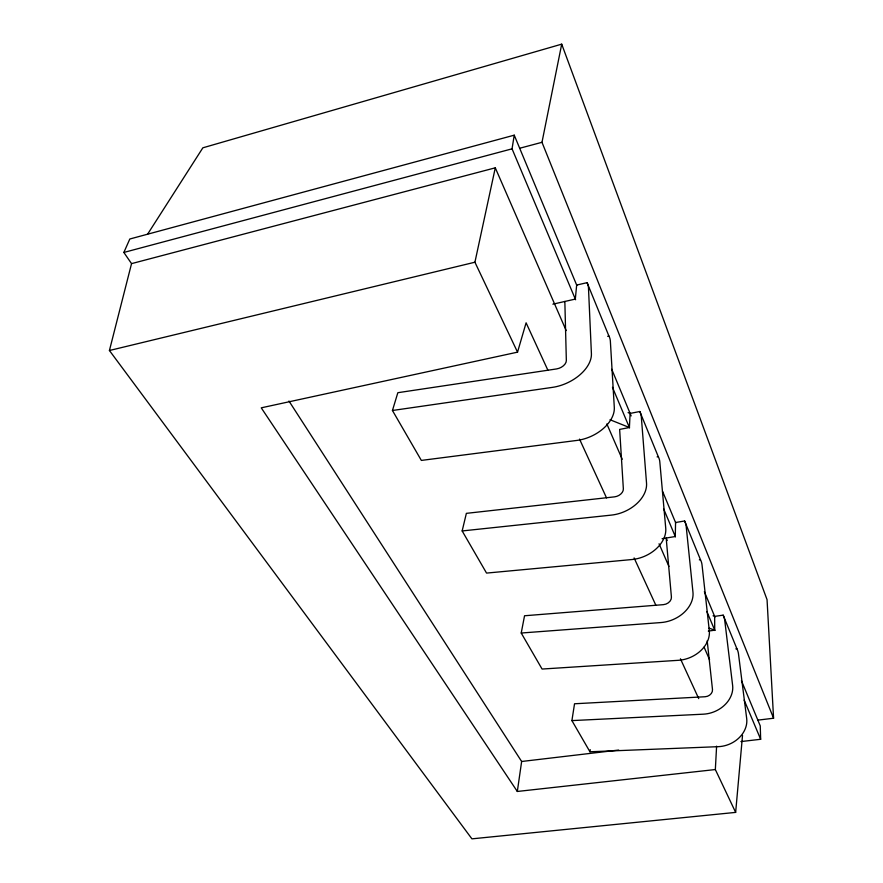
<?xml version="1.0" encoding="UTF-8"?>
<svg xmlns="http://www.w3.org/2000/svg" width="883" height="883" viewBox="0 0 883 883"><rect width="100%" height="100%" fill="white"/><g stroke="black" fill="none" stroke-linecap="round" stroke-linejoin="round"><path stroke-width="1.32" d="M630.12 413.421L639.811 411.511L658.288 456.666A29.89 20.408 -23.3 0 1 659.822 461.93L665.738 528.266A31.225 22.362 -23.7 0 1 631.952 559.535L486.544 573.089L462.162 530.948L466.367 513.354L614.546 496.853A8.146 5.629 -24.1 0 0 623.354 488.862L619.645 429.414L629.402 427.515L630.12 413.421L628.1 412.604M576.82 285.441L514.237 135.176L129.812 239.006L123.852 252.45L131.545 263.631L109.426 350.507L471.919 838.85L735.649 812.393L715.34 769.546L716.61 746.146M735.649 812.393L742.526 735.407M715.34 769.546L517.317 791.466L521.643 761.488L288.962 401.025M713.067 615.804L714.656 616.389L723.155 615.153L736.886 648.707A25.828 20.397 -21.2 0 1 738.486 653.928L746.687 718.497A26.821 22.075 -21.5 0 1 718.332 746.665L589.943 751.775L590.252 749.678M589.943 751.775L571.908 720.605L574.535 703.773L705.131 696.742A6.965 5.607 -22.1 0 0 712.493 689.546L707.195 640.815M575.606 299.767L512.052 148.83L514.237 135.176M662.095 538.707L675.285 536.522L675.561 522.515L684.612 520.981L700.462 559.701A27.715 20.519 -22.3 0 1 702.04 564.965L709.303 630.65A28.852 22.329 -22.8 0 1 678.464 660.307L542.074 669.049L521.224 633.023L524.546 615.76L663.398 604.656A7.505 5.651 -23.2 0 0 671.422 597.074L666.179 538.034L667.239 540.506M757.857 720.131L773.574 718.232L541.985 142.306L561.709 44.15L202.858 147.814L147.693 234.05M517.317 791.466L261.247 407.836L517.537 352.151L474.922 262.218L495.286 167.825L131.545 263.631M517.537 352.151L526.102 322.814L547.935 370.33M552.89 304.182L575.319 299.083L576.665 285.066L587.085 282.67L608.917 336.026A32.439 19.967 -24 0 1 610.363 341.202L614.303 407.416A34.029 22.053 -24.5 0 1 576.974 440.418L421.346 460.418L392.449 410.496L397.836 392.703L556.577 368.928A8.907 5.497 -24.8 0 0 566.345 360.496L564.844 301.467M123.852 252.45L512.052 148.83M519.69 148.256L541.985 142.306M109.426 350.507L474.922 262.218M607.647 336.291L608.917 336.026M657.107 456.886L658.288 456.666M699.358 559.877L700.462 559.701M392.449 410.496L552.482 387.361A35.265 21.788 -24.8 0 0 591.411 353.641L588.475 287.781A33.576 19.658 -24.3 0 0 587.085 282.67M708.309 631.102L714.722 630.186L714.656 616.389M735.848 648.85L736.886 648.707M521.643 761.488L618.652 750.053M740.914 741.577L760.66 739.281L760.252 725.892L741.433 680.705M462.162 530.948L611.444 515.098A32.274 22.296 -24.1 0 0 646.533 483.156L641.312 416.743A30.839 20.287 -23.6 0 0 639.811 411.511M521.224 633.023L661.036 622.548A29.746 22.373 -23.2 0 0 692.967 592.272L686.179 526.257A28.532 20.508 -22.7 0 0 684.612 520.981M571.908 720.605L703.332 714.181A27.583 22.196 -22.1 0 0 732.625 685.44L724.744 620.396A26.545 20.464 -21.7 0 0 723.155 615.153M714.722 630.186L711.058 628.839A11.656 6.976 1.2 0 0 708.994 628.232M610.01 419.734L629.402 427.515M579.535 439.116L606.533 497.891M634.104 557.924L655.848 605.252M680.429 658.784L698.729 698.619M495.286 167.825L566.18 330.573M606.853 423.939L622.239 459.27M659.049 543.773L668.939 566.467M704.082 647.151L709.579 659.756M612.46 387.295L629.546 427.88M663.729 509.049L675.44 536.886M706.864 611.522L714.855 630.495M744.148 700.064L760.66 739.281M611.731 369.271L631.157 415.915M662.515 491.213L675.76 523.012M704.358 591.687L714.954 617.118M561.709 44.15L767.051 599.667L773.574 718.232"/></g></svg>
